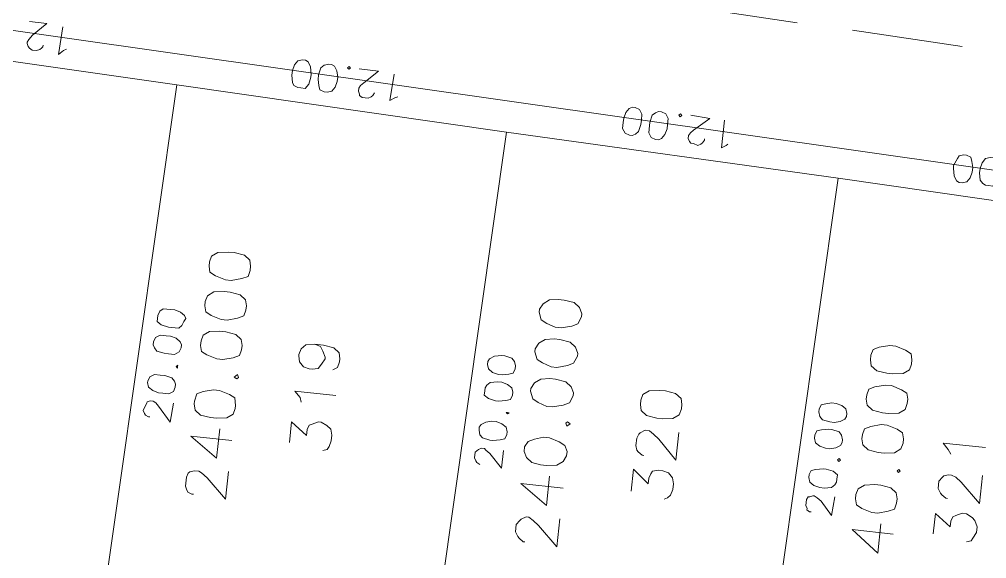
# Model space of a CAD drawing. Header units: metres. Extents: x -977055 to 805873, y -1033982 to 242021.
# Drawn here: x 2699.33 to 2734.23, y 808.52 to 827.98 of the extents above; entities that cross this region are included whole.
import ezdxf

# ---------------------------------------------------------------- set-up
doc = ezdxf.new("R2010")
doc.units = ezdxf.units.M
for name, color, linetype in [('PDF_acera', 7, 'Continuous'), ('PDF_areas por lote', 7, 'Continuous'), ('PDF_COTAS', 7, 'Continuous'), ('PDF_linea de centro', 7, 'Continuous'), ('PDF_LOTES', 7, 'Continuous'), ('PDF_No. lotes', 7, 'Continuous')]:
    doc.layers.add(name, color=color, linetype=linetype)

# ---------------------------------------------------------------- blocks, each defined once
blk = doc.blocks.new('CALLE')
at = {"layer": 'PDF_acera', "lineweight": 9}
blk.add_lwpolyline([(-159.8184, -288.985536), (-157.320576, -216.294624), (-158.632992, -214.897536), (-189.707616, -213.839136), (-191.062368, -215.151552), (-193.517856, -286.868736)], dxfattribs=at)
at = {"layer": 'PDF_areas por lote', "lineweight": 9}
for points in [[(-170.656416, -241.399872), (-170.656416, -241.357536), (-170.61408, -241.230528), (-170.529408, -241.188192), (-170.444736, -241.145856), (-170.19072, -241.145856), (-170.063712, -241.188192), (-170.021376, -241.230528), (-169.97904, -241.357536), (-169.97904, -241.484544), (-170.021376, -241.569216), (-170.148384, -241.73856), (-170.698752, -242.331264), (-169.894368, -242.331264)], [(-169.005312, -242.331264), (-169.005312, -241.145856), (-169.55568, -241.95024), (-168.70896, -241.95024)], [(-170.995104, -251.010144), (-170.995104, -250.967808), (-170.910432, -250.8408), (-170.868096, -250.798464), (-170.741088, -250.713792), (-170.529408, -250.713792), (-170.4024, -250.798464), (-170.360064, -250.8408), (-170.275392, -250.967808), (-170.275392, -251.05248), (-170.360064, -251.179488), (-170.487072, -251.348832), (-171.03744, -251.941536), (-170.233056, -251.941536)], [(-169.344, -251.941536), (-169.344, -250.713792), (-169.894368, -251.518176), (-169.047648, -251.518176)], [(-169.640352, -261.509472), (-169.640352, -260.324064), (-170.233056, -261.128448), (-169.386336, -261.128448)]]:
    blk.add_lwpolyline(points, dxfattribs=at)
for points in [[(-168.07392, -241.145856), (-168.243264, -241.188192), (-168.370272, -241.357536), (-168.412608, -241.653888), (-168.412608, -241.823232), (-168.370272, -242.119584), (-168.243264, -242.288928), (-168.07392, -242.331264), (-167.989248, -242.331264), (-167.777568, -242.288928), (-167.692896, -242.119584), (-167.608224, -241.823232), (-167.608224, -241.653888), (-167.692896, -241.357536), (-167.777568, -241.188192), (-167.989248, -241.145856)], [(-166.38048, -241.145856), (-166.549824, -241.188192), (-166.634496, -241.357536), (-166.719168, -241.653888), (-166.719168, -241.823232), (-166.634496, -242.119584), (-166.549824, -242.288928), (-166.38048, -242.331264), (-166.253472, -242.331264), (-166.084128, -242.288928), (-165.95712, -242.119584), (-165.914784, -241.823232), (-165.914784, -241.653888), (-165.95712, -241.357536), (-166.084128, -241.188192), (-166.253472, -241.145856)], [(-165.237408, -241.145856), (-165.406752, -241.188192), (-165.491424, -241.357536), (-165.576096, -241.653888), (-165.576096, -241.823232), (-165.491424, -242.119584), (-165.406752, -242.288928), (-165.237408, -242.331264), (-165.1104, -242.331264), (-164.941056, -242.288928), (-164.814048, -242.119584), (-164.771712, -241.823232), (-164.771712, -241.653888), (-164.814048, -241.357536), (-164.941056, -241.188192), (-165.1104, -241.145856)], [(-164.094336, -241.145856), (-164.26368, -241.188192), (-164.348352, -241.357536), (-164.433024, -241.653888), (-164.433024, -241.823232), (-164.348352, -242.119584), (-164.26368, -242.288928), (-164.094336, -242.331264), (-163.967328, -242.331264), (-163.797984, -242.288928), (-163.670976, -242.119584), (-163.62864, -241.823232), (-163.62864, -241.653888), (-163.670976, -241.357536), (-163.797984, -241.188192), (-163.967328, -241.145856)], [(-167.184864, -242.204256), (-167.2272, -242.288928), (-167.184864, -242.331264), (-167.100192, -242.288928)], [(-168.412608, -250.713792), (-168.581952, -250.798464), (-168.70896, -250.967808), (-168.751296, -251.221824), (-168.751296, -251.391168), (-168.70896, -251.68752), (-168.581952, -251.856864), (-168.412608, -251.941536), (-168.2856, -251.941536), (-168.116256, -251.856864), (-168.031584, -251.68752), (-167.946912, -251.391168), (-167.946912, -251.221824), (-168.031584, -250.967808), (-168.116256, -250.798464), (-168.2856, -250.713792)], [(-166.676832, -250.713792), (-166.888512, -250.798464), (-166.973184, -250.967808), (-167.057856, -251.221824), (-167.057856, -251.391168), (-166.973184, -251.68752), (-166.888512, -251.856864), (-166.676832, -251.941536), (-166.59216, -251.941536), (-166.422816, -251.856864), (-166.295808, -251.68752), (-166.253472, -251.391168), (-166.253472, -251.221824), (-166.295808, -250.967808), (-166.422816, -250.798464), (-166.59216, -250.713792)], [(-165.53376, -250.713792), (-165.74544, -250.798464), (-165.830112, -250.967808), (-165.914784, -251.221824), (-165.914784, -251.391168), (-165.830112, -251.68752), (-165.74544, -251.856864), (-165.53376, -251.941536), (-165.449088, -251.941536), (-165.279744, -251.856864), (-165.152736, -251.68752), (-165.1104, -251.391168), (-165.1104, -251.221824), (-165.152736, -250.967808), (-165.279744, -250.798464), (-165.449088, -250.713792)], [(-164.390688, -250.713792), (-164.602368, -250.798464), (-164.68704, -250.967808), (-164.771712, -251.221824), (-164.771712, -251.391168), (-164.68704, -251.68752), (-164.602368, -251.856864), (-164.390688, -251.941536), (-164.306016, -251.941536), (-164.136672, -251.856864), (-164.009664, -251.68752), (-163.967328, -251.391168), (-163.967328, -251.221824), (-164.009664, -250.967808), (-164.136672, -250.798464), (-164.306016, -250.713792)], [(-167.481216, -251.814528), (-167.565888, -251.856864), (-167.481216, -251.941536), (-167.43888, -251.856864)], [(-168.751296, -260.324064), (-168.92064, -260.3664), (-169.005312, -260.535744), (-169.089984, -260.832096), (-169.089984, -261.00144), (-169.005312, -261.297792), (-168.92064, -261.467136), (-168.751296, -261.509472), (-168.624288, -261.509472), (-168.454944, -261.467136), (-168.327936, -261.297792), (-168.2856, -261.00144), (-168.2856, -260.832096), (-168.327936, -260.535744), (-168.454944, -260.3664), (-168.624288, -260.324064)], [(-167.01552, -260.324064), (-167.184864, -260.3664), (-167.311872, -260.535744), (-167.354208, -260.832096), (-167.354208, -261.00144), (-167.311872, -261.297792), (-167.184864, -261.467136), (-167.01552, -261.509472), (-166.888512, -261.509472), (-166.719168, -261.467136), (-166.634496, -261.297792), (-166.549824, -261.00144), (-166.549824, -260.832096), (-166.634496, -260.535744), (-166.719168, -260.3664), (-166.888512, -260.324064)], [(-165.872448, -260.324064), (-166.041792, -260.3664), (-166.1688, -260.535744), (-166.211136, -260.832096), (-166.211136, -261.00144), (-166.1688, -261.297792), (-166.041792, -261.467136), (-165.872448, -261.509472), (-165.74544, -261.509472), (-165.576096, -261.467136), (-165.491424, -261.297792), (-165.406752, -261.00144), (-165.406752, -260.832096), (-165.491424, -260.535744), (-165.576096, -260.3664), (-165.74544, -260.324064)], [(-164.729376, -260.324064), (-164.89872, -260.3664), (-165.025728, -260.535744), (-165.068064, -260.832096), (-165.068064, -261.00144), (-165.025728, -261.297792), (-164.89872, -261.467136), (-164.729376, -261.509472), (-164.602368, -261.509472), (-164.433024, -261.467136), (-164.348352, -261.297792), (-164.26368, -261.00144), (-164.26368, -260.832096), (-164.348352, -260.535744), (-164.433024, -260.3664), (-164.602368, -260.324064)], [(-167.819904, -261.4248), (-167.86224, -261.467136), (-167.819904, -261.509472), (-167.777568, -261.467136)]]:
    blk.add_lwpolyline(points, close=True, dxfattribs=at)
at = {"layer": 'PDF_COTAS', "lineweight": 9}
for points in [[(-158.294304, -235.726848), (-158.33664, -235.726848), (-158.378976, -235.684512), (-158.421312, -235.642176), (-158.463648, -235.557504), (-158.463648, -235.430496), (-158.421312, -235.345824), (-158.378976, -235.303488), (-158.294304, -235.261152), (-158.251968, -235.261152), (-158.167296, -235.303488), (-158.040288, -235.38816), (-157.659264, -235.769184), (-157.659264, -235.261152)], [(-158.33664, -236.404224), (-158.378976, -236.319552), (-158.505984, -236.192544), (-157.7016, -236.23488)], [(-158.632992, -245.33712), (-158.717664, -245.294784), (-158.76, -245.252448), (-158.802336, -245.167776), (-158.802336, -244.998432), (-158.76, -244.91376), (-158.717664, -244.91376), (-158.632992, -244.871424), (-158.54832, -244.871424), (-158.463648, -244.91376), (-158.378976, -244.998432), (-157.997952, -245.379456), (-157.997952, -244.829088)], [(-158.675328, -246.014496), (-158.717664, -245.929824), (-158.802336, -245.802816), (-158.040288, -245.845152)], [(-158.929344, -254.905056), (-158.97168, -254.905056), (-159.056352, -254.86272), (-159.098688, -254.820384), (-159.141024, -254.735712), (-159.098688, -254.608704), (-159.098688, -254.524032), (-159.056352, -254.481696), (-158.97168, -254.43936), (-158.887008, -254.43936), (-158.802336, -254.481696), (-158.717664, -254.566368), (-158.33664, -254.989728), (-158.294304, -254.43936)], [(-159.014016, -255.582432), (-159.056352, -255.540096), (-159.141024, -255.413088), (-158.33664, -255.413088)]]:
    blk.add_lwpolyline(points, dxfattribs=at)
for points in [[(-168.116256, -240.553152), (-168.666624, -240.510816), (-168.243264, -240.129792), (-168.158592, -240.04512), (-168.116256, -239.960448), (-168.116256, -239.875776), (-168.158592, -239.791104), (-168.200928, -239.791104), (-168.2856, -239.748768), (-168.412608, -239.706432), (-168.49728, -239.748768), (-168.539616, -239.791104), (-168.581952, -239.875776), (-168.581952, -239.918112), (-168.581952, -239.875776), (-168.539616, -239.791104), (-168.49728, -239.748768), (-168.412608, -239.706432), (-168.2856, -239.748768), (-168.200928, -239.791104), (-168.158592, -239.791104), (-168.116256, -239.875776), (-168.116256, -239.960448), (-168.158592, -240.04512), (-168.243264, -240.129792), (-168.666624, -240.510816)], [(-167.608224, -239.748768), (-167.735232, -239.791104), (-167.819904, -239.918112), (-167.86224, -240.087456), (-167.86224, -240.214464), (-167.86224, -240.383808), (-167.777568, -240.510816), (-167.65056, -240.553152), (-167.565888, -240.553152), (-167.481216, -240.510816), (-167.396544, -240.426144), (-167.354208, -240.214464), (-167.354208, -240.087456), (-167.354208, -239.918112), (-167.43888, -239.791104), (-167.565888, -239.748768)], [(-167.608224, -239.748768), (-167.735232, -239.791104), (-167.819904, -239.918112), (-167.86224, -240.087456), (-167.86224, -240.214464), (-167.86224, -240.383808), (-167.777568, -240.510816), (-167.65056, -240.553152), (-167.565888, -240.553152), (-167.481216, -240.510816), (-167.396544, -240.426144), (-167.354208, -240.214464), (-167.354208, -240.087456), (-167.354208, -239.918112), (-167.43888, -239.791104), (-167.565888, -239.748768)], [(-166.507488, -239.791104), (-166.59216, -239.83344), (-166.676832, -239.918112), (-166.719168, -240.129792), (-166.719168, -240.2568), (-166.719168, -240.426144), (-166.634496, -240.553152), (-166.507488, -240.595488), (-166.422816, -240.595488), (-166.338144, -240.553152), (-166.253472, -240.426144), (-166.211136, -240.2568), (-166.211136, -240.129792), (-166.211136, -239.960448), (-166.295808, -239.83344), (-166.422816, -239.791104)], [(-166.507488, -239.791104), (-166.59216, -239.83344), (-166.676832, -239.918112), (-166.719168, -240.129792), (-166.719168, -240.2568), (-166.719168, -240.426144), (-166.634496, -240.553152), (-166.507488, -240.595488), (-166.422816, -240.595488), (-166.338144, -240.553152), (-166.253472, -240.426144), (-166.211136, -240.2568), (-166.211136, -240.129792), (-166.211136, -239.960448), (-166.295808, -239.83344), (-166.422816, -239.791104)], [(-165.74544, -239.83344), (-165.830112, -239.83344), (-165.914784, -239.960448), (-165.95712, -240.172128), (-165.95712, -240.2568), (-165.95712, -240.46848), (-165.872448, -240.553152), (-165.74544, -240.595488), (-165.660768, -240.637824), (-165.576096, -240.595488), (-165.491424, -240.46848), (-165.449088, -240.299136), (-165.449088, -240.172128), (-165.449088, -239.960448), (-165.53376, -239.875776), (-165.660768, -239.83344)], [(-165.74544, -239.83344), (-165.830112, -239.83344), (-165.914784, -239.960448), (-165.95712, -240.172128), (-165.95712, -240.2568), (-165.95712, -240.46848), (-165.872448, -240.553152), (-165.74544, -240.595488), (-165.660768, -240.637824), (-165.576096, -240.595488), (-165.491424, -240.46848), (-165.449088, -240.299136), (-165.449088, -240.172128), (-165.449088, -239.960448), (-165.53376, -239.875776), (-165.660768, -239.83344)], [(-167.057856, -240.510816), (-167.100192, -240.553152), (-167.057856, -240.553152), (-167.01552, -240.553152)], [(-167.057856, -240.510816), (-167.100192, -240.553152), (-167.057856, -240.553152), (-167.01552, -240.553152)], [(-158.717664, -243.22032), (-158.717664, -243.347328), (-158.590656, -243.432), (-158.378976, -243.474336), (-158.294304, -243.474336), (-158.082624, -243.432), (-157.955616, -243.347328), (-157.91328, -243.262656), (-157.91328, -243.177984), (-157.955616, -243.050976), (-158.082624, -242.966304), (-158.251968, -242.923968), (-158.378976, -242.923968), (-158.590656, -242.966304), (-158.675328, -243.00864), (-158.717664, -243.135648)], [(-158.76, -243.982368), (-158.717664, -244.109376), (-158.590656, -244.194048), (-158.421312, -244.236384), (-158.294304, -244.236384), (-158.12496, -244.194048), (-157.997952, -244.109376), (-157.955616, -244.024704), (-157.955616, -243.940032), (-157.997952, -243.813024), (-158.082624, -243.728352), (-158.294304, -243.686016), (-158.421312, -243.686016), (-158.590656, -243.728352), (-158.717664, -243.770688), (-158.76, -243.897696)], [(-158.040288, -244.532736), (-157.997952, -244.575072), (-157.955616, -244.532736), (-157.997952, -244.4904)], [(-168.454944, -250.121088), (-168.962976, -250.121088), (-168.581952, -249.740064), (-168.49728, -249.613056), (-168.454944, -249.57072), (-168.454944, -249.486048), (-168.49728, -249.401376), (-168.539616, -249.35904), (-168.581952, -249.316704), (-168.751296, -249.316704), (-168.835968, -249.35904), (-168.878304, -249.401376), (-168.92064, -249.486048), (-168.878304, -249.401376), (-168.835968, -249.35904), (-168.751296, -249.316704), (-168.581952, -249.316704), (-168.539616, -249.35904), (-168.49728, -249.401376), (-168.454944, -249.486048), (-168.454944, -249.57072), (-168.49728, -249.613056), (-168.581952, -249.740064), (-168.962976, -250.121088)], [(-167.946912, -249.35904), (-168.07392, -249.401376), (-168.158592, -249.486048), (-168.200928, -249.697728), (-168.200928, -249.7824), (-168.158592, -249.99408), (-168.116256, -250.121088), (-167.989248, -250.163424), (-167.904576, -250.163424), (-167.777568, -250.121088), (-167.692896, -249.99408), (-167.65056, -249.824736), (-167.65056, -249.697728), (-167.692896, -249.528384), (-167.777568, -249.401376), (-167.86224, -249.35904)], [(-167.946912, -249.35904), (-168.07392, -249.401376), (-168.158592, -249.486048), (-168.200928, -249.697728), (-168.200928, -249.7824), (-168.158592, -249.99408), (-168.116256, -250.121088), (-167.989248, -250.163424), (-167.904576, -250.163424), (-167.777568, -250.121088), (-167.692896, -249.99408), (-167.65056, -249.824736), (-167.65056, -249.697728), (-167.692896, -249.528384), (-167.777568, -249.401376), (-167.86224, -249.35904)], [(-166.80384, -249.401376), (-166.930848, -249.401376), (-167.01552, -249.528384), (-167.057856, -249.740064), (-167.057856, -249.824736), (-167.01552, -250.036416), (-166.973184, -250.163424), (-166.846176, -250.20576), (-166.761504, -250.20576), (-166.634496, -250.163424), (-166.549824, -250.036416), (-166.507488, -249.867072), (-166.507488, -249.740064), (-166.549824, -249.528384), (-166.634496, -249.443712), (-166.719168, -249.401376)], [(-166.80384, -249.401376), (-166.930848, -249.401376), (-167.01552, -249.528384), (-167.057856, -249.740064), (-167.057856, -249.824736), (-167.01552, -250.036416), (-166.973184, -250.163424), (-166.846176, -250.20576), (-166.761504, -250.20576), (-166.634496, -250.163424), (-166.549824, -250.036416), (-166.507488, -249.867072), (-166.507488, -249.740064), (-166.549824, -249.528384), (-166.634496, -249.443712), (-166.719168, -249.401376)], [(-166.041792, -249.401376), (-166.1688, -249.443712), (-166.253472, -249.57072), (-166.295808, -249.740064), (-166.295808, -249.867072), (-166.253472, -250.036416), (-166.211136, -250.163424), (-166.084128, -250.20576), (-165.999456, -250.20576), (-165.872448, -250.163424), (-165.787776, -250.078752), (-165.74544, -249.867072), (-165.74544, -249.7824), (-165.787776, -249.57072), (-165.872448, -249.443712), (-165.95712, -249.401376)], [(-166.041792, -249.401376), (-166.1688, -249.443712), (-166.253472, -249.57072), (-166.295808, -249.740064), (-166.295808, -249.867072), (-166.253472, -250.036416), (-166.211136, -250.163424), (-166.084128, -250.20576), (-165.999456, -250.20576), (-165.872448, -250.163424), (-165.787776, -250.078752), (-165.74544, -249.867072), (-165.74544, -249.7824), (-165.787776, -249.57072), (-165.872448, -249.443712), (-165.95712, -249.401376)], [(-167.354208, -250.078752), (-167.396544, -250.121088), (-167.354208, -250.163424), (-167.354208, -250.121088)], [(-167.354208, -250.078752), (-167.396544, -250.121088), (-167.354208, -250.163424), (-167.354208, -250.121088)], [(-159.056352, -252.830592), (-159.014016, -252.915264), (-158.929344, -252.999936), (-158.717664, -253.042272), (-158.590656, -253.042272), (-158.421312, -253.042272), (-158.294304, -252.9576), (-158.251968, -252.830592), (-158.251968, -252.74592), (-158.294304, -252.661248), (-158.421312, -252.576576), (-158.590656, -252.53424), (-158.717664, -252.53424), (-158.887008, -252.53424), (-159.014016, -252.618912), (-159.056352, -252.74592)], [(-159.098688, -253.59264), (-159.056352, -253.677312), (-158.929344, -253.761984), (-158.76, -253.80432), (-158.632992, -253.80432), (-158.463648, -253.80432), (-158.33664, -253.719648), (-158.294304, -253.59264), (-158.294304, -253.507968), (-158.33664, -253.423296), (-158.421312, -253.338624), (-158.632992, -253.296288), (-158.717664, -253.296288), (-158.929344, -253.296288), (-159.056352, -253.38096), (-159.098688, -253.507968)], [(-158.378976, -254.143008), (-158.33664, -254.185344), (-158.294304, -254.143008), (-158.33664, -254.100672)], [(-168.751296, -259.73136), (-169.301664, -259.689024), (-168.92064, -259.350336), (-168.835968, -259.223328), (-168.793632, -259.138656), (-168.793632, -259.09632), (-168.835968, -259.011648), (-168.835968, -258.969312), (-168.92064, -258.926976), (-169.089984, -258.926976), (-169.174656, -258.969312), (-169.216992, -258.969312), (-169.259328, -259.053984), (-169.259328, -259.09632), (-169.259328, -259.053984), (-169.216992, -258.969312), (-169.174656, -258.969312), (-169.089984, -258.926976), (-168.92064, -258.926976), (-168.835968, -258.969312), (-168.835968, -259.011648), (-168.793632, -259.09632), (-168.793632, -259.138656), (-168.835968, -259.223328), (-168.92064, -259.350336), (-169.301664, -259.689024)], [(-168.2856, -258.926976), (-168.412608, -258.969312), (-168.49728, -259.09632), (-168.539616, -259.265664), (-168.539616, -259.392672), (-168.49728, -259.604352), (-168.412608, -259.689024), (-168.327936, -259.73136), (-168.243264, -259.73136), (-168.116256, -259.73136), (-168.031584, -259.604352), (-167.989248, -259.392672), (-167.989248, -259.308), (-168.031584, -259.09632), (-168.07392, -258.969312), (-168.200928, -258.926976)], [(-168.2856, -258.926976), (-168.412608, -258.969312), (-168.49728, -259.09632), (-168.539616, -259.265664), (-168.539616, -259.392672), (-168.49728, -259.604352), (-168.412608, -259.689024), (-168.327936, -259.73136), (-168.243264, -259.73136), (-168.116256, -259.73136), (-168.031584, -259.604352), (-167.989248, -259.392672), (-167.989248, -259.308), (-168.031584, -259.09632), (-168.07392, -258.969312), (-168.200928, -258.926976)], [(-167.142528, -258.969312), (-167.269536, -259.011648), (-167.354208, -259.138656), (-167.396544, -259.308), (-167.396544, -259.435008), (-167.354208, -259.604352), (-167.269536, -259.73136), (-167.184864, -259.773696), (-167.100192, -259.773696), (-166.973184, -259.73136), (-166.888512, -259.646688), (-166.846176, -259.435008), (-166.846176, -259.350336), (-166.888512, -259.138656), (-166.930848, -259.011648), (-167.057856, -258.969312)], [(-167.142528, -258.969312), (-167.269536, -259.011648), (-167.354208, -259.138656), (-167.396544, -259.308), (-167.396544, -259.435008), (-167.354208, -259.604352), (-167.269536, -259.73136), (-167.184864, -259.773696), (-167.100192, -259.773696), (-166.973184, -259.73136), (-166.888512, -259.646688), (-166.846176, -259.435008), (-166.846176, -259.350336), (-166.888512, -259.138656), (-166.930848, -259.011648), (-167.057856, -258.969312)], [(-166.38048, -259.011648), (-166.507488, -259.053984), (-166.59216, -259.138656), (-166.634496, -259.350336), (-166.634496, -259.477344), (-166.59216, -259.646688), (-166.507488, -259.773696), (-166.422816, -259.816032), (-166.338144, -259.816032), (-166.211136, -259.773696), (-166.126464, -259.646688), (-166.084128, -259.477344), (-166.084128, -259.350336), (-166.126464, -259.180992), (-166.1688, -259.053984), (-166.295808, -259.011648)], [(-166.38048, -259.011648), (-166.507488, -259.053984), (-166.59216, -259.138656), (-166.634496, -259.350336), (-166.634496, -259.477344), (-166.59216, -259.646688), (-166.507488, -259.773696), (-166.422816, -259.816032), (-166.338144, -259.816032), (-166.211136, -259.773696), (-166.126464, -259.646688), (-166.084128, -259.477344), (-166.084128, -259.350336), (-166.126464, -259.180992), (-166.1688, -259.053984), (-166.295808, -259.011648)], [(-167.692896, -259.689024), (-167.735232, -259.73136), (-167.692896, -259.773696), (-167.65056, -259.73136)], [(-167.692896, -259.689024), (-167.735232, -259.73136), (-167.692896, -259.773696), (-167.65056, -259.73136)], [(-159.39504, -262.398528), (-159.352704, -262.525536), (-159.225696, -262.610208), (-159.056352, -262.652544), (-158.929344, -262.652544), (-158.76, -262.610208), (-158.632992, -262.567872), (-158.590656, -262.440864), (-158.590656, -262.356192), (-158.632992, -262.229184), (-158.717664, -262.186848), (-158.929344, -262.102176), (-159.014016, -262.102176), (-159.225696, -262.144512), (-159.352704, -262.229184), (-159.39504, -262.313856)], [(-159.39504, -263.160576), (-159.39504, -263.287584), (-159.268032, -263.372256), (-159.056352, -263.414592), (-158.97168, -263.414592), (-158.76, -263.372256), (-158.632992, -263.32992), (-158.590656, -263.202912), (-158.590656, -263.11824), (-158.632992, -262.991232), (-158.76, -262.90656), (-158.929344, -262.864224), (-159.056352, -262.864224), (-159.268032, -262.90656), (-159.352704, -262.991232), (-159.39504, -263.075904)]]:
    blk.add_lwpolyline(points, close=True, dxfattribs=at)
at = {"layer": 'PDF_linea de centro', "lineweight": 9}
for points in [[(-155.203776, -254.016), (-155.330784, -257.1912)], [(-155.37312, -258.799968), (-155.500128, -261.975168)]]:
    blk.add_lwpolyline(points, dxfattribs=at)
at = {"layer": 'PDF_LOTES', "lineweight": 20}
for points in [[(-174.678336, -229.503456), (-175.017024, -239.113728), (-159.014016, -239.664096), (-158.675328, -230.053824)], [(-175.017024, -239.113728), (-175.313376, -248.681664), (-159.352704, -249.232032), (-159.014016, -239.664096)], [(-175.313376, -248.681664), (-175.652064, -258.291936), (-159.649056, -258.842304), (-159.352704, -249.232032)], [(-175.652064, -258.291936), (-175.990752, -267.902208), (-159.987744, -268.452576), (-159.649056, -258.842304)]]:
    blk.add_lwpolyline(points, close=True, dxfattribs=at)
at = {"layer": 'PDF_No. lotes', "lineweight": 20}
for points in [[(-168.878304, -243.982368), (-168.2856, -243.982368), (-168.624288, -244.448064), (-168.454944, -244.448064), (-168.327936, -244.4904), (-168.2856, -244.575072), (-168.200928, -244.744416), (-168.200928, -244.829088), (-168.2856, -244.998432), (-168.370272, -245.12544), (-168.539616, -245.167776), (-168.70896, -245.167776), (-168.878304, -245.12544), (-168.962976, -245.083104), (-169.005312, -244.956096)], [(-167.692896, -244.194048), (-167.565888, -244.151712), (-167.396544, -243.982368), (-167.396544, -245.167776)], [(-165.999456, -244.405728), (-166.041792, -244.575072), (-166.1688, -244.659744), (-166.338144, -244.744416), (-166.38048, -244.744416), (-166.549824, -244.659744), (-166.676832, -244.575072), (-166.719168, -244.405728), (-166.719168, -244.321056), (-166.676832, -244.151712), (-166.549824, -244.024704), (-166.38048, -243.982368), (-166.338144, -243.982368), (-166.1688, -244.024704), (-166.041792, -244.151712), (-165.999456, -244.405728), (-165.999456, -244.659744), (-166.041792, -244.956096), (-166.1688, -245.12544), (-166.338144, -245.167776), (-166.422816, -245.167776), (-166.59216, -245.12544), (-166.676832, -244.998432)], [(-169.216992, -253.888992), (-168.581952, -253.888992), (-168.962976, -254.354688), (-168.793632, -254.354688), (-168.666624, -254.397024), (-168.581952, -254.43936), (-168.539616, -254.608704), (-168.539616, -254.735712), (-168.581952, -254.905056), (-168.70896, -255.032064), (-168.878304, -255.0744), (-169.047648, -255.0744), (-169.216992, -255.032064), (-169.301664, -254.947392), (-169.344, -254.86272)], [(-168.158592, -254.143008), (-168.158592, -254.100672), (-168.07392, -253.973664), (-168.031584, -253.931328), (-167.904576, -253.888992), (-167.692896, -253.888992), (-167.565888, -253.931328), (-167.523552, -253.973664), (-167.43888, -254.100672), (-167.43888, -254.22768), (-167.523552, -254.354688), (-167.65056, -254.524032), (-168.200928, -255.0744), (-167.396544, -255.0744)], [(-169.513344, -262.652544), (-168.92064, -262.652544), (-169.259328, -263.11824), (-169.089984, -263.11824), (-168.962976, -263.160576), (-168.92064, -263.245248), (-168.835968, -263.414592), (-168.835968, -263.5416), (-168.92064, -263.710944), (-169.005312, -263.795616), (-169.174656, -263.880288), (-169.344, -263.880288), (-169.513344, -263.795616), (-169.598016, -263.75328), (-169.640352, -263.626272)], [(-168.454944, -262.948896), (-168.454944, -262.90656), (-168.370272, -262.779552), (-168.327936, -262.737216), (-168.200928, -262.652544), (-167.989248, -262.652544), (-167.86224, -262.737216), (-167.819904, -262.779552), (-167.777568, -262.90656), (-167.777568, -262.991232), (-167.819904, -263.11824), (-167.946912, -263.287584), (-168.49728, -263.880288), (-167.692896, -263.880288)], [(-167.184864, -262.90656), (-167.057856, -262.821888), (-166.888512, -262.652544), (-166.888512, -263.880288)]]:
    blk.add_lwpolyline(points, dxfattribs=at)
blk.add_lwpolyline([(-166.719168, -253.888992), (-166.888512, -253.931328), (-167.01552, -254.100672), (-167.057856, -254.397024), (-167.057856, -254.566368), (-167.01552, -254.86272), (-166.888512, -255.032064), (-166.719168, -255.0744), (-166.59216, -255.0744), (-166.422816, -255.032064), (-166.295808, -254.86272), (-166.253472, -254.566368), (-166.253472, -254.397024), (-166.295808, -254.100672), (-166.422816, -253.931328), (-166.59216, -253.888992)], close=True, dxfattribs=at)

msp = doc.modelspace()

# ---------------------------------------------------------------- block references
at = {"xscale": 1.255773352820658, "yscale": 1.255773352820658, "zscale": 1.255773352820658, "rotation": 83.85573648860341}
msp.add_blockref('CALLE', (2427.15058, 1056.36283, 1015.371), dxfattribs=at)

doc.saveas('drawing.dxf')
